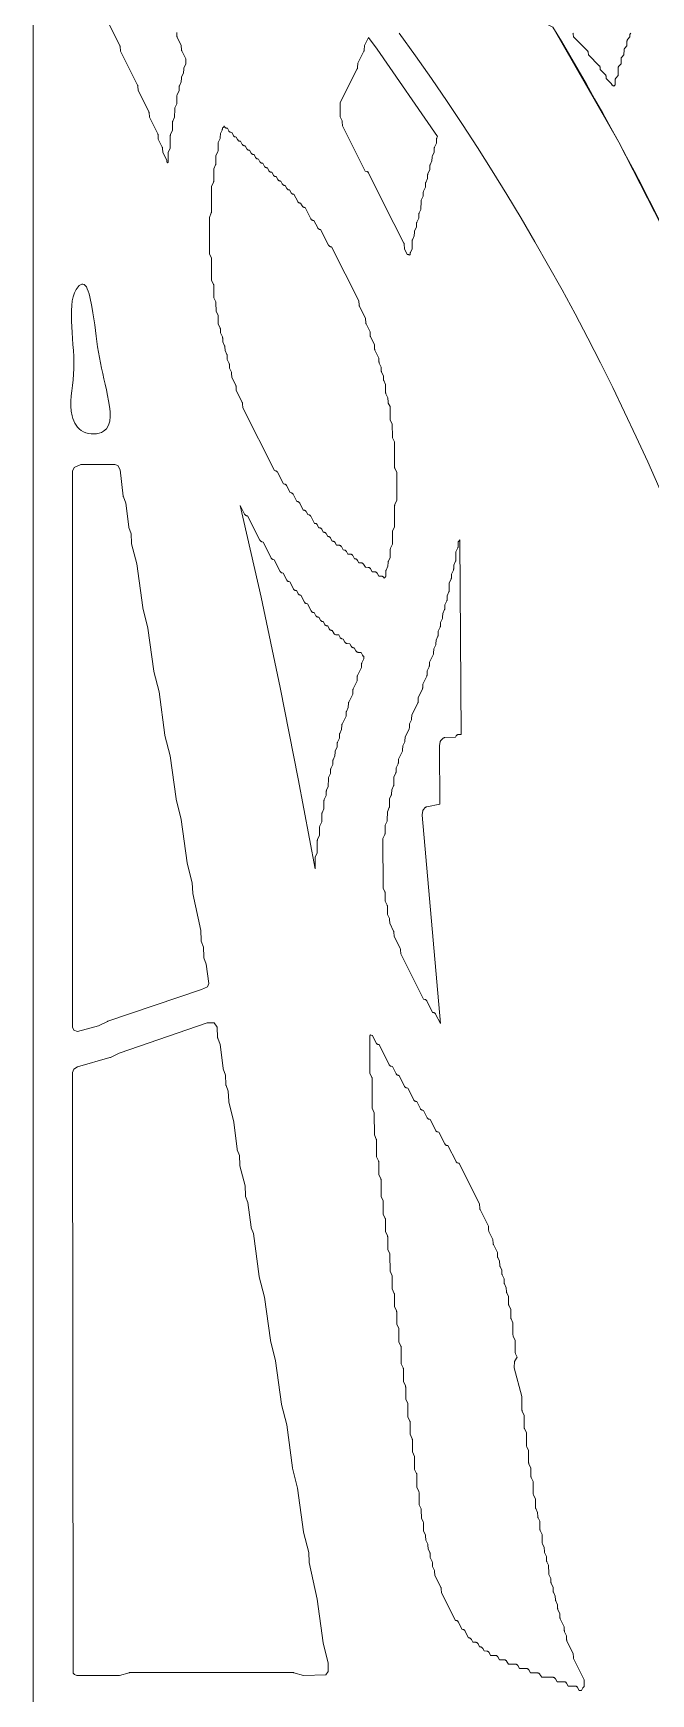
# Model space of a CAD drawing. Header units: inches. Extents: x 36 to 190, y -75 to 56.
# Drawn here: x 146.25 to 151.81, y -61.04 to -46.09 of the extents above; entities that cross this region are included whole.
import ezdxf

# ---------------------------------------------------------------- set-up
doc = ezdxf.new("R2010")
doc.units = ezdxf.units.IN
for name, color, linetype, lineweight in [('01_ORIGINAL_CAD', 7, 'Continuous', 20), ('02_APPROVED_PDF_OUTLINES', 7, 'Continuous', 15), ('03_ADDED_AREAS_SAME_COMPOSITION', 7, 'Continuous', 15), ('04_APPROVED_PERIMETER', 7, 'Continuous', 15)]:
    doc.layers.add(name, color=color, linetype=linetype, lineweight=lineweight)

# ---------------------------------------------------------------- blocks, each defined once
blk = doc.blocks.new('09_LOTUS')
at = {"layer": '01_ORIGINAL_CAD'}
blk.add_line((36.248, 17.906), (36.248, 55.9), dxfattribs=at)
blk.add_lwpolyline([(44.283, 37.084, 0.090917), (40.931, 45.968, -0.652582), (40.931, 49.011, -0.158741), (45.004, 48.425, -0.098355), (47.824, 46.203), (47.755, 46.078)], format="xyb", dxfattribs=at)
blk.add_arc((22.064, 33.195), 21.619, 354.0583, 36.0319, dxfattribs=at)
at = {"layer": '02_APPROVED_PDF_OUTLINES'}
blk.add_lwpolyline([(41.632, 45.912), (41.629, 45.91), (41.627, 45.907), (41.626, 45.903), (41.625, 45.9), (41.625, 45.896), (41.624, 45.879), (41.605, 45.859), (41.603, 45.856), (41.602, 45.854), (41.6, 45.851), (41.599, 45.848), (41.599, 45.845), (41.598, 45.842), (41.598, 45.799), (41.579, 45.778), (41.577, 45.776), (41.575, 45.773), (41.574, 45.771), (41.573, 45.768), (41.572, 45.765), (41.572, 45.762), (41.571, 45.718), (41.552, 45.698), (41.55, 45.695), (41.549, 45.693), (41.547, 45.69), (41.546, 45.687), (41.546, 45.684), (41.546, 45.681), (41.545, 45.637), (41.526, 45.617), (41.524, 45.615), (41.522, 45.612), (41.521, 45.609), (41.52, 45.607), (41.519, 45.603), (41.519, 45.6), (41.518, 45.53), (41.498, 45.506), (41.496, 45.504), (41.494, 45.5), (41.493, 45.497), (41.492, 45.494), (41.492, 45.49), (41.492, 45.444), (41.491, 45.444), (41.488, 45.443), (41.485, 45.441), (41.483, 45.439), (41.479, 45.435), (41.475, 45.439), (41.472, 45.441), (41.469, 45.443), (41.466, 45.444), (41.463, 45.445), (41.463, 45.445), (41.462, 45.448), (41.461, 45.451), (41.46, 45.454), (41.458, 45.457), (41.456, 45.459), (41.412, 45.504), (41.41, 45.524), (41.409, 45.528), (41.408, 45.531), (41.407, 45.534), (41.405, 45.537), (41.403, 45.54), (41.358, 45.585), (41.357, 45.605), (41.356, 45.608), (41.355, 45.611), (41.354, 45.615), (41.352, 45.618), (41.349, 45.62), (41.251, 45.719), (41.248, 45.742), (41.248, 45.746), (41.246, 45.749), (41.245, 45.751), (41.243, 45.754), (41.241, 45.757), (41.118, 45.88), (41.115, 45.903), (41.115, 45.907), (41.113, 45.91), (41.112, 45.912)], dxfattribs=at)
at = {"layer": '03_ADDED_AREAS_SAME_COMPOSITION'}
blk.add_lwpolyline([(37.542, 45.92), (37.542, 45.886), (37.543, 45.883), (37.544, 45.879), (37.545, 45.876), (37.582, 45.801), (37.583, 45.763), (37.584, 45.759), (37.585, 45.756), (37.586, 45.753), (37.622, 45.682), (37.622, 45.633), (37.606, 45.601), (37.605, 45.598), (37.604, 45.595), (37.604, 45.591), (37.602, 45.553), (37.585, 45.518), (37.584, 45.514), (37.583, 45.511), (37.583, 45.507), (37.582, 45.474), (37.565, 45.438), (37.564, 45.435), (37.563, 45.432), (37.563, 45.428), (37.562, 45.394), (37.545, 45.359), (37.544, 45.356), (37.543, 45.352), (37.543, 45.348), (37.542, 45.275), (37.525, 45.24), (37.524, 45.236), (37.523, 45.233), (37.523, 45.229), (37.522, 45.156), (37.506, 45.121), (37.504, 45.117), (37.503, 45.114), (37.503, 45.11), (37.502, 45.037), (37.486, 45.002), (37.484, 44.998), (37.484, 44.995), (37.483, 44.991), (37.483, 44.878), (37.465, 44.838), (37.464, 44.835), (37.463, 44.832), (37.463, 44.828), (37.463, 44.747), (37.462, 44.747), (37.459, 44.745), (37.459, 44.745), (37.459, 44.745), (37.456, 44.747), (37.454, 44.748), (37.453, 44.758), (37.453, 44.761), (37.452, 44.765), (37.451, 44.768), (37.415, 44.839), (37.413, 44.877), (37.413, 44.88), (37.412, 44.884), (37.411, 44.887), (37.375, 44.958), (37.373, 44.996), (37.373, 44.999), (37.372, 45.003), (37.371, 45.006), (37.295, 45.157), (37.292, 45.198), (37.291, 45.201), (37.29, 45.204), (37.289, 45.207), (37.194, 45.395), (37.191, 45.436), (37.191, 45.439), (37.19, 45.442), (37.189, 45.445), (37.034, 45.752), (37.031, 45.793), (37.031, 45.796), (37.03, 45.799), (37.029, 45.802), (36.854, 46.148)], dxfattribs=at)
for points in [[(39.268, 45.875), (39.349, 45.769), (39.892, 44.983), (39.886, 44.97), (39.884, 44.967), (39.883, 44.963), (39.883, 44.96), (39.881, 44.922), (39.864, 44.886), (39.863, 44.883), (39.862, 44.879), (39.862, 44.876), (39.861, 44.842), (39.845, 44.807), (39.843, 44.803), (39.842, 44.8), (39.842, 44.797), (39.841, 44.763), (39.825, 44.727), (39.823, 44.724), (39.823, 44.721), (39.822, 44.717), (39.822, 44.683), (39.805, 44.648), (39.803, 44.645), (39.803, 44.641), (39.802, 44.638), (39.802, 44.604), (39.785, 44.568), (39.784, 44.565), (39.783, 44.562), (39.782, 44.558), (39.782, 44.525), (39.765, 44.489), (39.764, 44.486), (39.763, 44.482), (39.762, 44.479), (39.762, 44.445), (39.745, 44.41), (39.744, 44.406), (39.743, 44.403), (39.743, 44.399), (39.742, 44.326), (39.726, 44.295), (39.725, 44.292), (39.724, 44.288), (39.724, 44.285), (39.722, 44.247), (39.705, 44.211), (39.704, 44.208), (39.703, 44.205), (39.703, 44.201), (39.702, 44.167), (39.685, 44.132), (39.684, 44.129), (39.683, 44.125), (39.683, 44.122), (39.682, 44.088), (39.665, 44.052), (39.664, 44.049), (39.663, 44.046), (39.663, 44.042), (39.662, 43.969), (39.647, 43.938), (39.645, 43.935), (39.645, 43.931), (39.644, 43.928), (39.644, 43.918), (39.641, 43.917), (39.639, 43.915), (39.639, 43.914), (39.637, 43.916), (39.634, 43.917), (39.631, 43.919), (39.628, 43.919), (39.625, 43.92), (39.619, 43.92), (39.594, 43.97), (39.591, 44.011), (39.591, 44.014), (39.59, 44.017), (39.589, 44.02), (39.409, 44.377), (39.268, 44.655), (39.267, 44.658), (39.265, 44.66), (39.262, 44.663), (39.259, 44.665), (39.256, 44.666), (39.253, 44.668), (39.24, 44.671), (39.034, 45.079), (39.033, 45.113), (39.033, 45.116), (39.032, 45.12), (39.031, 45.123), (39.014, 45.158), (39.014, 45.287), (39.168, 45.593), (39.169, 45.596), (39.17, 45.599), (39.17, 45.603), (39.173, 45.644), (39.227, 45.752), (39.229, 45.755), (39.23, 45.758), (39.23, 45.761), (39.233, 45.803)], [(37.953, 45.059), (37.956, 45.06), (37.958, 45.062), (37.961, 45.064), (37.963, 45.067), (37.965, 45.07), (37.968, 45.077), (37.972, 45.07), (37.974, 45.067), (37.976, 45.065), (37.978, 45.063), (37.98, 45.061), (37.983, 45.059), (37.986, 45.058), (37.989, 45.057), (37.992, 45.057), (37.998, 45.056), (38.01, 45.033), (38.011, 45.03), (38.014, 45.027), (38.016, 45.025), (38.019, 45.023), (38.021, 45.022), (38.025, 45.02), (38.028, 45.02), (38.037, 45.018), (38.052, 44.991), (38.054, 44.988), (38.056, 44.986), (38.058, 44.984), (38.06, 44.982), (38.063, 44.98), (38.066, 44.979), (38.069, 44.978), (38.072, 44.978), (38.078, 44.977), (38.09, 44.954), (38.092, 44.951), (38.094, 44.948), (38.096, 44.946), (38.099, 44.944), (38.102, 44.942), (38.105, 44.941), (38.108, 44.94), (38.117, 44.939), (38.132, 44.911), (38.134, 44.909), (38.136, 44.906), (38.138, 44.904), (38.14, 44.902), (38.143, 44.901), (38.146, 44.9), (38.149, 44.899), (38.152, 44.898), (38.158, 44.898), (38.172, 44.872), (38.174, 44.869), (38.176, 44.867), (38.178, 44.865), (38.18, 44.863), (38.183, 44.861), (38.186, 44.86), (38.189, 44.859), (38.192, 44.859), (38.198, 44.858), (38.212, 44.832), (38.214, 44.83), (38.216, 44.827), (38.218, 44.825), (38.22, 44.823), (38.223, 44.822), (38.226, 44.82), (38.229, 44.82), (38.232, 44.819), (38.238, 44.819), (38.252, 44.793), (38.254, 44.79), (38.256, 44.788), (38.258, 44.785), (38.26, 44.784), (38.263, 44.782), (38.266, 44.781), (38.269, 44.78), (38.272, 44.78), (38.278, 44.779), (38.29, 44.755), (38.292, 44.753), (38.294, 44.75), (38.296, 44.748), (38.299, 44.746), (38.302, 44.744), (38.305, 44.743), (38.308, 44.742), (38.317, 44.741), (38.332, 44.713), (38.334, 44.711), (38.336, 44.708), (38.338, 44.706), (38.34, 44.704), (38.343, 44.703), (38.346, 44.702), (38.349, 44.701), (38.352, 44.7), (38.358, 44.7), (38.372, 44.674), (38.374, 44.671), (38.376, 44.669), (38.378, 44.667), (38.38, 44.665), (38.383, 44.663), (38.386, 44.662), (38.389, 44.661), (38.392, 44.661), (38.398, 44.66), (38.412, 44.634), (38.414, 44.631), (38.416, 44.629), (38.418, 44.627), (38.42, 44.625), (38.423, 44.624), (38.426, 44.622), (38.429, 44.622), (38.432, 44.621), (38.438, 44.621), (38.452, 44.594), (38.454, 44.592), (38.456, 44.589), (38.458, 44.587), (38.46, 44.585), (38.463, 44.584), (38.466, 44.583), (38.469, 44.582), (38.472, 44.581), (38.478, 44.581), (38.492, 44.555), (38.494, 44.552), (38.496, 44.55), (38.498, 44.548), (38.5, 44.546), (38.503, 44.544), (38.506, 44.543), (38.509, 44.542), (38.512, 44.542), (38.518, 44.541), (38.532, 44.515), (38.534, 44.513), (38.536, 44.51), (38.538, 44.508), (38.54, 44.506), (38.543, 44.505), (38.546, 44.503), (38.549, 44.503), (38.552, 44.502), (38.558, 44.502), (38.572, 44.476), (38.574, 44.473), (38.576, 44.471), (38.578, 44.468), (38.58, 44.467), (38.583, 44.465), (38.586, 44.464), (38.589, 44.463), (38.592, 44.463), (38.598, 44.462), (38.632, 44.397), (38.634, 44.394), (38.636, 44.391), (38.638, 44.389), (38.64, 44.387), (38.643, 44.386), (38.646, 44.385), (38.649, 44.384), (38.652, 44.383), (38.658, 44.383), (38.672, 44.357), (38.674, 44.354), (38.676, 44.352), (38.678, 44.35), (38.681, 44.348), (38.683, 44.346), (38.686, 44.345), (38.689, 44.344), (38.692, 44.344), (38.698, 44.343), (38.75, 44.24), (38.752, 44.238), (38.754, 44.235), (38.756, 44.233), (38.759, 44.231), (38.762, 44.229), (38.765, 44.228), (38.768, 44.227), (38.778, 44.225), (38.812, 44.159), (38.814, 44.156), (38.816, 44.154), (38.818, 44.151), (38.821, 44.15), (38.823, 44.148), (38.826, 44.147), (38.829, 44.146), (38.832, 44.145), (38.838, 44.145), (38.91, 44.003), (38.912, 44), (38.914, 43.997), (38.916, 43.995), (38.919, 43.993), (38.922, 43.991), (38.925, 43.99), (38.928, 43.989), (38.937, 43.988), (39.183, 43.501), (39.185, 43.464), (39.185, 43.46), (39.186, 43.457), (39.187, 43.454), (39.243, 43.343), (39.245, 43.305), (39.245, 43.302), (39.246, 43.298), (39.248, 43.295), (39.283, 43.224), (39.284, 43.19), (39.284, 43.187), (39.285, 43.183), (39.287, 43.18), (39.323, 43.105), (39.325, 43.067), (39.326, 43.064), (39.326, 43.06), (39.328, 43.057), (39.363, 42.986), (39.364, 42.952), (39.365, 42.949), (39.365, 42.946), (39.367, 42.942), (39.384, 42.906), (39.385, 42.869), (39.386, 42.865), (39.387, 42.862), (39.388, 42.859), (39.404, 42.827), (39.404, 42.794), (39.405, 42.79), (39.405, 42.787), (39.407, 42.784), (39.424, 42.748), (39.424, 42.675), (39.425, 42.671), (39.426, 42.668), (39.427, 42.665), (39.444, 42.629), (39.446, 42.591), (39.446, 42.588), (39.447, 42.584), (39.448, 42.581), (39.464, 42.55), (39.464, 42.441), (39.464, 42.438), (39.465, 42.434), (39.466, 42.431), (39.484, 42.392), (39.485, 42.278), (39.485, 42.275), (39.486, 42.271), (39.487, 42.268), (39.504, 42.233), (39.504, 42.005), (39.505, 42.001), (39.505, 41.998), (39.507, 41.995), (39.524, 41.955), (39.524, 41.706), (39.507, 41.667), (39.506, 41.663), (39.505, 41.66), (39.505, 41.656), (39.505, 41.468), (39.487, 41.428), (39.486, 41.425), (39.485, 41.422), (39.485, 41.418), (39.485, 41.31), (39.468, 41.274), (39.467, 41.271), (39.466, 41.267), (39.466, 41.264), (39.465, 41.191), (39.45, 41.159), (39.448, 41.156), (39.447, 41.153), (39.447, 41.149), (39.445, 41.112), (39.428, 41.076), (39.427, 41.073), (39.426, 41.069), (39.426, 41.065), (39.425, 41.02), (39.424, 41.019), (39.422, 41.017), (39.419, 41.015), (39.417, 41.012), (39.415, 41.01), (39.412, 41.003), (39.408, 41.01), (39.406, 41.012), (39.404, 41.015), (39.402, 41.017), (39.399, 41.019), (39.396, 41.02), (39.393, 41.022), (39.39, 41.022), (39.387, 41.023), (39.362, 41.024), (39.348, 41.049), (39.346, 41.052), (39.344, 41.054), (39.342, 41.057), (39.339, 41.059), (39.336, 41.06), (39.333, 41.061), (39.33, 41.062), (39.327, 41.062), (39.302, 41.063), (39.288, 41.089), (39.286, 41.092), (39.284, 41.094), (39.282, 41.096), (39.279, 41.098), (39.276, 41.1), (39.273, 41.101), (39.27, 41.102), (39.267, 41.102), (39.241, 41.103), (39.225, 41.13), (39.224, 41.133), (39.222, 41.135), (39.219, 41.138), (39.216, 41.139), (39.213, 41.141), (39.21, 41.142), (39.207, 41.143), (39.204, 41.143), (39.182, 41.143), (39.17, 41.165), (39.168, 41.168), (39.166, 41.171), (39.164, 41.173), (39.161, 41.175), (39.158, 41.177), (39.155, 41.178), (39.152, 41.179), (39.143, 41.18), (39.128, 41.208), (39.126, 41.21), (39.124, 41.213), (39.122, 41.215), (39.119, 41.217), (39.116, 41.218), (39.113, 41.22), (39.11, 41.22), (39.107, 41.221), (39.082, 41.222), (39.07, 41.245), (39.068, 41.248), (39.066, 41.25), (39.064, 41.252), (39.061, 41.254), (39.058, 41.256), (39.055, 41.257), (39.052, 41.258), (39.042, 41.26), (39.025, 41.289), (39.024, 41.291), (39.021, 41.294), (39.019, 41.296), (39.016, 41.298), (39.013, 41.299), (39.01, 41.3), (39.007, 41.301), (39.004, 41.301), (38.982, 41.301), (38.97, 41.324), (38.968, 41.327), (38.966, 41.329), (38.964, 41.332), (38.961, 41.334), (38.958, 41.335), (38.955, 41.336), (38.952, 41.337), (38.942, 41.339), (38.928, 41.366), (38.926, 41.369), (38.924, 41.371), (38.922, 41.373), (38.92, 41.375), (38.917, 41.377), (38.914, 41.378), (38.911, 41.379), (38.908, 41.379), (38.902, 41.38), (38.888, 41.406), (38.886, 41.408), (38.884, 41.411), (38.882, 41.413), (38.88, 41.415), (38.877, 41.416), (38.874, 41.417), (38.871, 41.418), (38.868, 41.419), (38.862, 41.419), (38.848, 41.445), (38.846, 41.448), (38.844, 41.45), (38.842, 41.452), (38.84, 41.454), (38.837, 41.456), (38.834, 41.457), (38.831, 41.458), (38.828, 41.458), (38.822, 41.459), (38.808, 41.485), (38.806, 41.488), (38.804, 41.49), (38.802, 41.492), (38.8, 41.494), (38.797, 41.496), (38.794, 41.497), (38.791, 41.498), (38.788, 41.498), (38.782, 41.498), (38.75, 41.562), (38.748, 41.564), (38.746, 41.567), (38.744, 41.569), (38.741, 41.571), (38.738, 41.573), (38.735, 41.574), (38.732, 41.575), (38.722, 41.577), (38.708, 41.604), (38.706, 41.606), (38.704, 41.609), (38.702, 41.611), (38.699, 41.613), (38.697, 41.614), (38.694, 41.616), (38.691, 41.616), (38.688, 41.617), (38.682, 41.617), (38.65, 41.681), (38.648, 41.683), (38.646, 41.686), (38.644, 41.688), (38.641, 41.69), (38.638, 41.692), (38.635, 41.693), (38.632, 41.694), (38.623, 41.695), (38.59, 41.76), (38.588, 41.763), (38.586, 41.765), (38.584, 41.768), (38.581, 41.77), (38.578, 41.771), (38.575, 41.772), (38.572, 41.773), (38.563, 41.775), (38.53, 41.839), (38.528, 41.842), (38.526, 41.845), (38.524, 41.847), (38.521, 41.849), (38.518, 41.85), (38.515, 41.852), (38.512, 41.852), (38.503, 41.854), (38.45, 41.958), (38.448, 41.961), (38.446, 41.963), (38.444, 41.966), (38.441, 41.968), (38.438, 41.969), (38.435, 41.971), (38.432, 41.971), (38.423, 41.973), (38.137, 42.539), (38.135, 42.576), (38.135, 42.58), (38.134, 42.583), (38.132, 42.586), (38.077, 42.697), (38.076, 42.73), (38.076, 42.734), (38.075, 42.737), (38.073, 42.741), (38.037, 42.816), (38.036, 42.849), (38.036, 42.853), (38.035, 42.856), (38.034, 42.86), (38.017, 42.895), (38.016, 42.929), (38.016, 42.932), (38.015, 42.936), (38.013, 42.939), (37.997, 42.974), (37.996, 43.008), (37.995, 43.012), (37.995, 43.015), (37.993, 43.018), (37.977, 43.054), (37.976, 43.087), (37.975, 43.091), (37.975, 43.094), (37.973, 43.098), (37.956, 43.133), (37.956, 43.167), (37.955, 43.17), (37.955, 43.174), (37.953, 43.177), (37.936, 43.213), (37.935, 43.25), (37.934, 43.254), (37.933, 43.257), (37.932, 43.26), (37.916, 43.292), (37.916, 43.36), (37.916, 43.364), (37.915, 43.367), (37.914, 43.371), (37.896, 43.41), (37.895, 43.484), (37.895, 43.487), (37.894, 43.491), (37.893, 43.494), (37.876, 43.53), (37.876, 43.638), (37.876, 43.642), (37.875, 43.645), (37.874, 43.648), (37.856, 43.688), (37.856, 43.876), (37.855, 43.88), (37.855, 43.883), (37.854, 43.886), (37.836, 43.926), (37.836, 44.254), (37.853, 44.294), (37.854, 44.297), (37.855, 44.301), (37.855, 44.304), (37.855, 44.532), (37.873, 44.572), (37.874, 44.575), (37.875, 44.578), (37.875, 44.582), (37.875, 44.691), (37.892, 44.726), (37.893, 44.729), (37.894, 44.733), (37.894, 44.736), (37.895, 44.81), (37.912, 44.845), (37.913, 44.848), (37.914, 44.852), (37.914, 44.855), (37.915, 44.929), (37.932, 44.964), (37.933, 44.967), (37.934, 44.971), (37.934, 44.974), (37.935, 45.008), (37.95, 45.039), (37.952, 45.042), (37.952, 45.045), (37.953, 45.049)], [(36.647, 36.922), (36.614, 36.933), (36.603, 36.96), (36.603, 41.969), (36.617, 42.001), (36.677, 42.027), (36.984, 42.028), (37.011, 42.018), (37.032, 41.981), (37.06, 41.742), (37.06, 41.739), (37.061, 41.736), (37.083, 41.679), (37.11, 41.466), (37.11, 41.464), (37.111, 41.461), (37.132, 41.405), (37.135, 41.319), (37.135, 41.316), (37.135, 41.313), (37.181, 41.135), (37.235, 40.741), (37.235, 40.738), (37.282, 40.555), (37.335, 40.166), (37.335, 40.163), (37.382, 39.98), (37.435, 39.591), (37.435, 39.588), (37.482, 39.405), (37.535, 39.016), (37.535, 39.013), (37.582, 38.83), (37.635, 38.441), (37.635, 38.438), (37.681, 38.261), (37.685, 38.169), (37.685, 38.164), (37.757, 37.832), (37.76, 37.744), (37.76, 37.741), (37.76, 37.738), (37.761, 37.736), (37.782, 37.68), (37.785, 37.594), (37.785, 37.591), (37.785, 37.588), (37.786, 37.586), (37.808, 37.529), (37.832, 37.355), (37.818, 37.325), (37.763, 37.299), (36.92, 37.014), (36.918, 37.013), (36.835, 36.973)], [(38.113, 41.659), (38.153, 41.581), (38.155, 41.578), (38.157, 41.575), (38.159, 41.573), (38.162, 41.571), (38.165, 41.569), (38.168, 41.568), (38.171, 41.567), (38.18, 41.566), (38.291, 41.346), (38.293, 41.343), (38.295, 41.34), (38.298, 41.338), (38.301, 41.336), (38.304, 41.334), (38.307, 41.333), (38.32, 41.329), (38.392, 41.187), (38.393, 41.184), (38.395, 41.181), (38.398, 41.179), (38.401, 41.177), (38.404, 41.175), (38.407, 41.174), (38.42, 41.171), (38.473, 41.065), (38.475, 41.062), (38.477, 41.06), (38.479, 41.058), (38.482, 41.056), (38.485, 41.054), (38.488, 41.053), (38.491, 41.052), (38.501, 41.05), (38.533, 40.986), (38.535, 40.983), (38.537, 40.981), (38.54, 40.978), (38.542, 40.976), (38.545, 40.975), (38.548, 40.974), (38.551, 40.973), (38.561, 40.971), (38.593, 40.907), (38.595, 40.904), (38.597, 40.901), (38.6, 40.899), (38.602, 40.897), (38.605, 40.895), (38.608, 40.894), (38.611, 40.893), (38.621, 40.892), (38.636, 40.865), (38.637, 40.862), (38.639, 40.86), (38.641, 40.857), (38.644, 40.855), (38.647, 40.854), (38.65, 40.853), (38.652, 40.852), (38.656, 40.851), (38.661, 40.851), (38.693, 40.788), (38.695, 40.785), (38.697, 40.782), (38.7, 40.78), (38.702, 40.778), (38.705, 40.777), (38.708, 40.775), (38.711, 40.775), (38.721, 40.773), (38.754, 40.709), (38.755, 40.706), (38.757, 40.703), (38.76, 40.701), (38.762, 40.699), (38.765, 40.697), (38.768, 40.696), (38.772, 40.695), (38.781, 40.694), (38.796, 40.666), (38.797, 40.664), (38.799, 40.661), (38.802, 40.659), (38.804, 40.657), (38.807, 40.656), (38.81, 40.655), (38.813, 40.654), (38.816, 40.653), (38.822, 40.653), (38.836, 40.627), (38.837, 40.624), (38.839, 40.622), (38.842, 40.62), (38.844, 40.618), (38.847, 40.616), (38.85, 40.615), (38.853, 40.614), (38.856, 40.614), (38.862, 40.613), (38.876, 40.587), (38.877, 40.584), (38.879, 40.582), (38.882, 40.58), (38.884, 40.578), (38.887, 40.577), (38.89, 40.575), (38.893, 40.575), (38.896, 40.574), (38.902, 40.574), (38.916, 40.548), (38.917, 40.545), (38.919, 40.542), (38.922, 40.54), (38.924, 40.538), (38.927, 40.537), (38.93, 40.536), (38.933, 40.535), (38.936, 40.534), (38.942, 40.534), (38.956, 40.508), (38.958, 40.505), (38.96, 40.503), (38.962, 40.5), (38.965, 40.499), (38.967, 40.497), (38.97, 40.496), (38.974, 40.495), (38.977, 40.495), (39.002, 40.494), (39.014, 40.471), (39.015, 40.468), (39.017, 40.465), (39.02, 40.463), (39.022, 40.461), (39.025, 40.46), (39.028, 40.458), (39.032, 40.458), (39.041, 40.456), (39.056, 40.429), (39.058, 40.426), (39.06, 40.423), (39.062, 40.421), (39.065, 40.419), (39.067, 40.418), (39.07, 40.417), (39.074, 40.416), (39.077, 40.416), (39.102, 40.414), (39.114, 40.392), (39.115, 40.389), (39.117, 40.386), (39.12, 40.384), (39.122, 40.382), (39.125, 40.38), (39.128, 40.379), (39.132, 40.378), (39.141, 40.377), (39.156, 40.349), (39.158, 40.347), (39.16, 40.344), (39.162, 40.342), (39.165, 40.34), (39.167, 40.339), (39.171, 40.337), (39.174, 40.337), (39.177, 40.336), (39.202, 40.335), (39.214, 40.312), (39.215, 40.31), (39.217, 40.307), (39.219, 40.305), (39.222, 40.303), (39.224, 40.302), (39.226, 40.301), (39.226, 40.277), (39.209, 40.242), (39.208, 40.239), (39.207, 40.236), (39.207, 40.232), (39.206, 40.199), (39.171, 40.127), (39.169, 40.124), (39.168, 40.121), (39.168, 40.117), (39.166, 40.08), (39.131, 40.008), (39.13, 40.005), (39.129, 40.002), (39.128, 39.998), (39.127, 39.961), (39.091, 39.889), (39.09, 39.886), (39.089, 39.883), (39.088, 39.879), (39.087, 39.841), (39.07, 39.805), (39.069, 39.802), (39.068, 39.799), (39.067, 39.795), (39.067, 39.762), (39.031, 39.691), (39.03, 39.687), (39.029, 39.684), (39.029, 39.681), (39.027, 39.643), (39.01, 39.607), (39.009, 39.604), (39.008, 39.6), (39.008, 39.597), (39.007, 39.563), (38.99, 39.528), (38.989, 39.524), (38.988, 39.521), (38.988, 39.517), (38.987, 39.484), (38.97, 39.448), (38.969, 39.445), (38.968, 39.441), (38.968, 39.438), (38.967, 39.404), (38.95, 39.369), (38.949, 39.366), (38.948, 39.362), (38.948, 39.359), (38.947, 39.325), (38.93, 39.289), (38.929, 39.286), (38.928, 39.283), (38.928, 39.279), (38.927, 39.246), (38.91, 39.21), (38.909, 39.207), (38.908, 39.203), (38.908, 39.2), (38.907, 39.127), (38.892, 39.095), (38.891, 39.092), (38.89, 39.089), (38.889, 39.085), (38.888, 39.047), (38.871, 39.012), (38.869, 39.008), (38.869, 39.005), (38.868, 39.001), (38.868, 38.928), (38.851, 38.892), (38.85, 38.889), (38.849, 38.886), (38.848, 38.882), (38.848, 38.809), (38.831, 38.773), (38.83, 38.77), (38.829, 38.766), (38.829, 38.763), (38.828, 38.689), (38.81, 38.65), (38.809, 38.646), (38.808, 38.643), (38.808, 38.639), (38.808, 38.531), (38.79, 38.491), (38.789, 38.488), (38.788, 38.484), (38.788, 38.481), (38.788, 38.387), (38.637, 39.197), (38.637, 39.198), (38.474, 40.019), (38.474, 40.019), (38.301, 40.832), (38.301, 40.833)], [(39.917, 36.994), (39.874, 37.079), (39.872, 37.082), (39.87, 37.085), (39.868, 37.087), (39.865, 37.089), (39.862, 37.09), (39.859, 37.092), (39.856, 37.092), (39.846, 37.094), (39.794, 37.198), (39.792, 37.201), (39.79, 37.203), (39.788, 37.206), (39.785, 37.208), (39.782, 37.209), (39.779, 37.211), (39.776, 37.211), (39.766, 37.213), (39.561, 37.62), (39.559, 37.658), (39.559, 37.661), (39.558, 37.664), (39.556, 37.668), (39.501, 37.779), (39.499, 37.816), (39.499, 37.82), (39.498, 37.823), (39.496, 37.826), (39.461, 37.897), (39.46, 37.931), (39.46, 37.934), (39.459, 37.938), (39.458, 37.941), (39.441, 37.976), (39.44, 38.05), (39.44, 38.053), (39.439, 38.057), (39.437, 38.06), (39.421, 38.095), (39.42, 38.169), (39.419, 38.172), (39.419, 38.176), (39.417, 38.179), (39.401, 38.214), (39.4, 38.661), (39.417, 38.696), (39.418, 38.7), (39.419, 38.703), (39.419, 38.707), (39.42, 38.78), (39.437, 38.815), (39.438, 38.819), (39.439, 38.822), (39.439, 38.826), (39.44, 38.899), (39.457, 38.939), (39.459, 38.942), (39.459, 38.946), (39.46, 38.949), (39.46, 39.018), (39.475, 39.049), (39.477, 39.053), (39.477, 39.056), (39.478, 39.059), (39.479, 39.097), (39.496, 39.133), (39.498, 39.136), (39.498, 39.14), (39.499, 39.143), (39.499, 39.216), (39.515, 39.248), (39.516, 39.251), (39.517, 39.254), (39.518, 39.258), (39.519, 39.296), (39.536, 39.331), (39.537, 39.335), (39.538, 39.338), (39.539, 39.342), (39.539, 39.375), (39.575, 39.446), (39.576, 39.449), (39.577, 39.453), (39.577, 39.456), (39.579, 39.494), (39.596, 39.53), (39.597, 39.533), (39.598, 39.537), (39.598, 39.54), (39.599, 39.574), (39.636, 39.649), (39.637, 39.652), (39.638, 39.656), (39.638, 39.659), (39.639, 39.693), (39.656, 39.728), (39.657, 39.732), (39.658, 39.735), (39.658, 39.739), (39.659, 39.772), (39.714, 39.883), (39.716, 39.886), (39.716, 39.89), (39.717, 39.893), (39.718, 39.931), (39.755, 40.006), (39.757, 40.009), (39.757, 40.013), (39.758, 40.016), (39.758, 40.05), (39.794, 40.121), (39.795, 40.124), (39.796, 40.128), (39.797, 40.131), (39.798, 40.169), (39.815, 40.205), (39.816, 40.208), (39.817, 40.211), (39.818, 40.215), (39.818, 40.248), (39.854, 40.32), (39.855, 40.323), (39.856, 40.326), (39.856, 40.33), (39.858, 40.367), (39.875, 40.403), (39.876, 40.407), (39.877, 40.41), (39.877, 40.413), (39.878, 40.447), (39.895, 40.483), (39.896, 40.486), (39.897, 40.489), (39.897, 40.493), (39.898, 40.527), (39.915, 40.562), (39.916, 40.565), (39.917, 40.569), (39.917, 40.572), (39.918, 40.606), (39.935, 40.642), (39.936, 40.645), (39.937, 40.648), (39.937, 40.652), (39.938, 40.685), (39.955, 40.721), (39.956, 40.724), (39.957, 40.728), (39.957, 40.731), (39.958, 40.765), (39.974, 40.8), (39.976, 40.804), (39.977, 40.807), (39.977, 40.81), (39.978, 40.844), (39.994, 40.88), (39.996, 40.883), (39.996, 40.887), (39.997, 40.89), (39.997, 40.963), (40.013, 40.995), (40.014, 40.998), (40.015, 41.001), (40.016, 41.005), (40.017, 41.042), (40.034, 41.078), (40.035, 41.081), (40.036, 41.085), (40.037, 41.088), (40.037, 41.122), (40.054, 41.158), (40.055, 41.161), (40.056, 41.164), (40.056, 41.168), (40.057, 41.241), (40.074, 41.277), (40.075, 41.28), (40.076, 41.283), (40.076, 41.287), (40.077, 41.333), (40.078, 41.333), (40.081, 41.335), (40.083, 41.337), (40.085, 41.34), (40.087, 41.343), (40.091, 41.35), (40.093, 41.347), (40.105, 39.597), (40.08, 39.596), (40.077, 39.596), (40.074, 39.596), (40.071, 39.595), (40.068, 39.593), (40.065, 39.592), (40.063, 39.59), (40.061, 39.587), (40.059, 39.585), (40.052, 39.573), (39.955, 39.569), (39.952, 39.568), (39.949, 39.568), (39.946, 39.567), (39.944, 39.565), (39.941, 39.563), (39.939, 39.562), (39.923, 39.546), (39.921, 39.544), (39.919, 39.541), (39.918, 39.539), (39.917, 39.536), (39.916, 39.533), (39.908, 39.496), (39.908, 39.494), (39.908, 39.491), (39.913, 38.969), (39.794, 38.946), (39.791, 38.945), (39.788, 38.944), (39.785, 38.942), (39.782, 38.94), (39.78, 38.938), (39.765, 38.92), (39.763, 38.918), (39.761, 38.915), (39.76, 38.912), (39.759, 38.909), (39.753, 38.877), (39.752, 38.873), (39.753, 38.87)], [(36.603, 36.553), (36.615, 36.584), (36.648, 36.603), (36.939, 36.687), (36.943, 36.688), (37.022, 36.728), (37.817, 37.001), (37.878, 37), (37.905, 36.961), (37.91, 36.868), (37.91, 36.865), (37.911, 36.861), (37.933, 36.804), (37.96, 36.591), (37.96, 36.589), (37.961, 36.586), (37.982, 36.53), (37.985, 36.444), (37.985, 36.441), (37.985, 36.438), (37.986, 36.436), (38.006, 36.384), (38.01, 36.294), (38.01, 36.291), (38.01, 36.288), (38.057, 36.105), (38.086, 35.861), (38.086, 35.858), (38.087, 35.855), (38.107, 35.805), (38.11, 35.719), (38.11, 35.716), (38.11, 35.713), (38.157, 35.531), (38.16, 35.444), (38.16, 35.441), (38.16, 35.438), (38.161, 35.436), (38.182, 35.383), (38.211, 35.161), (38.212, 35.158), (38.212, 35.155), (38.233, 35.103), (38.285, 34.716), (38.285, 34.713), (38.332, 34.53), (38.385, 34.141), (38.385, 34.138), (38.432, 33.955), (38.485, 33.566), (38.485, 33.563), (38.532, 33.38), (38.585, 32.991), (38.585, 32.988), (38.631, 32.81), (38.685, 32.416), (38.685, 32.413), (38.732, 32.231), (38.735, 32.144), (38.735, 32.139), (38.806, 31.81), (38.86, 31.416), (38.86, 31.413), (38.906, 31.236), (38.907, 31.157), (38.884, 31.128), (38.684, 31.123), (38.598, 31.147), (38.595, 31.148), (38.591, 31.148), (37.119, 31.148), (37.116, 31.148), (37.113, 31.147), (37.026, 31.123), (36.641, 31.123), (36.619, 31.13), (36.607, 31.144)], [(39.287, 36.891), (39.287, 36.891), (39.291, 36.89), (39.304, 36.886), (39.339, 36.818), (39.341, 36.816), (39.343, 36.813), (39.345, 36.811), (39.347, 36.809), (39.35, 36.807), (39.353, 36.806), (39.356, 36.805), (39.359, 36.805), (39.365, 36.804), (39.457, 36.622), (39.459, 36.619), (39.461, 36.617), (39.463, 36.615), (39.466, 36.613), (39.469, 36.611), (39.472, 36.61), (39.475, 36.609), (39.485, 36.607), (39.519, 36.541), (39.521, 36.538), (39.523, 36.536), (39.525, 36.533), (39.528, 36.531), (39.53, 36.53), (39.533, 36.529), (39.536, 36.528), (39.539, 36.527), (39.545, 36.527), (39.595, 36.427), (39.597, 36.424), (39.599, 36.421), (39.602, 36.419), (39.605, 36.417), (39.608, 36.415), (39.611, 36.414), (39.624, 36.411), (39.677, 36.305), (39.679, 36.302), (39.681, 36.3), (39.683, 36.297), (39.686, 36.295), (39.689, 36.294), (39.692, 36.293), (39.695, 36.292), (39.705, 36.29), (39.737, 36.226), (39.739, 36.223), (39.741, 36.22), (39.743, 36.218), (39.746, 36.216), (39.749, 36.215), (39.752, 36.213), (39.755, 36.213), (39.765, 36.211), (39.799, 36.144), (39.801, 36.142), (39.803, 36.139), (39.805, 36.137), (39.808, 36.135), (39.81, 36.133), (39.813, 36.132), (39.816, 36.131), (39.819, 36.131), (39.825, 36.13), (39.876, 36.03), (39.877, 36.027), (39.88, 36.025), (39.882, 36.022), (39.885, 36.02), (39.888, 36.019), (39.891, 36.018), (39.904, 36.014), (39.958, 35.909), (39.959, 35.906), (39.961, 35.903), (39.964, 35.901), (39.966, 35.899), (39.969, 35.897), (39.972, 35.896), (39.976, 35.895), (39.985, 35.894), (40.058, 35.75), (40.059, 35.747), (40.061, 35.745), (40.064, 35.742), (40.066, 35.74), (40.069, 35.739), (40.072, 35.738), (40.076, 35.737), (40.085, 35.735), (40.27, 35.368), (40.272, 35.33), (40.273, 35.327), (40.273, 35.323), (40.275, 35.32), (40.351, 35.169), (40.352, 35.132), (40.353, 35.128), (40.354, 35.125), (40.355, 35.122), (40.391, 35.05), (40.392, 35.013), (40.393, 35.009), (40.394, 35.006), (40.395, 35.003), (40.431, 34.932), (40.431, 34.898), (40.432, 34.895), (40.433, 34.891), (40.434, 34.888), (40.451, 34.852), (40.453, 34.815), (40.453, 34.811), (40.454, 34.808), (40.455, 34.805), (40.471, 34.773), (40.472, 34.74), (40.472, 34.736), (40.473, 34.733), (40.474, 34.729), (40.491, 34.694), (40.492, 34.66), (40.492, 34.657), (40.493, 34.653), (40.494, 34.65), (40.511, 34.614), (40.513, 34.577), (40.513, 34.573), (40.514, 34.57), (40.515, 34.567), (40.531, 34.535), (40.531, 34.467), (40.531, 34.463), (40.532, 34.46), (40.533, 34.456), (40.551, 34.417), (40.552, 34.343), (40.552, 34.34), (40.553, 34.336), (40.554, 34.333), (40.571, 34.298), (40.571, 34.189), (40.572, 34.185), (40.572, 34.182), (40.574, 34.179), (40.591, 34.139), (40.592, 34.03), (40.592, 34.027), (40.593, 34.023), (40.594, 34.02), (40.608, 33.988), (40.588, 33.957), (40.587, 33.954), (40.586, 33.951), (40.585, 33.948), (40.585, 33.945), (40.581, 33.902), (40.581, 33.899), (40.582, 33.896), (40.582, 33.893), (40.652, 33.636), (40.652, 33.514), (40.652, 33.511), (40.653, 33.508), (40.654, 33.504), (40.672, 33.465), (40.672, 33.356), (40.672, 33.352), (40.673, 33.349), (40.674, 33.346), (40.692, 33.306), (40.693, 33.193), (40.693, 33.189), (40.694, 33.186), (40.695, 33.182), (40.712, 33.147), (40.712, 33.038), (40.713, 33.035), (40.713, 33.031), (40.715, 33.028), (40.732, 32.988), (40.733, 32.915), (40.733, 32.911), (40.734, 32.908), (40.736, 32.904), (40.752, 32.869), (40.753, 32.761), (40.753, 32.757), (40.754, 32.754), (40.755, 32.75), (40.773, 32.711), (40.773, 32.637), (40.774, 32.634), (40.775, 32.63), (40.776, 32.627), (40.793, 32.591), (40.795, 32.553), (40.795, 32.55), (40.796, 32.546), (40.797, 32.543), (40.813, 32.512), (40.814, 32.439), (40.814, 32.435), (40.815, 32.432), (40.816, 32.428), (40.833, 32.393), (40.834, 32.32), (40.834, 32.316), (40.835, 32.313), (40.836, 32.309), (40.853, 32.274), (40.854, 32.24), (40.854, 32.237), (40.855, 32.233), (40.856, 32.23), (40.873, 32.194), (40.875, 32.156), (40.875, 32.153), (40.876, 32.15), (40.877, 32.146), (40.893, 32.115), (40.894, 32.042), (40.894, 32.039), (40.895, 32.035), (40.896, 32.032), (40.913, 31.996), (40.914, 31.962), (40.914, 31.959), (40.915, 31.956), (40.916, 31.952), (40.933, 31.917), (40.934, 31.883), (40.934, 31.88), (40.935, 31.876), (40.936, 31.873), (40.953, 31.837), (40.954, 31.804), (40.954, 31.8), (40.955, 31.797), (40.957, 31.794), (40.973, 31.758), (40.974, 31.724), (40.975, 31.721), (40.975, 31.718), (40.977, 31.714), (40.994, 31.679), (40.995, 31.641), (40.996, 31.637), (40.997, 31.634), (40.998, 31.631), (41.034, 31.56), (41.034, 31.526), (41.035, 31.523), (41.035, 31.519), (41.037, 31.516), (41.054, 31.48), (41.055, 31.442), (41.056, 31.439), (41.057, 31.436), (41.058, 31.432), (41.114, 31.321), (41.116, 31.284), (41.116, 31.28), (41.117, 31.277), (41.118, 31.274), (41.214, 31.084), (41.214, 31.021), (41.211, 31.02), (41.208, 31.018), (41.206, 31.015), (41.203, 31.013), (41.202, 31.01), (41.19, 30.987), (41.169, 30.987), (41.154, 31.014), (41.152, 31.017), (41.15, 31.019), (41.148, 31.021), (41.145, 31.023), (41.142, 31.025), (41.139, 31.026), (41.136, 31.026), (41.133, 31.026), (41.07, 31.027), (41.054, 31.053), (41.052, 31.056), (41.05, 31.059), (41.048, 31.061), (41.045, 31.063), (41.042, 31.064), (41.039, 31.065), (41.036, 31.066), (41.033, 31.066), (40.97, 31.066), (40.954, 31.093), (40.952, 31.096), (40.95, 31.098), (40.948, 31.1), (40.945, 31.102), (40.942, 31.104), (40.939, 31.105), (40.936, 31.105), (40.933, 31.106), (40.83, 31.106), (40.814, 31.132), (40.812, 31.135), (40.81, 31.138), (40.808, 31.14), (40.805, 31.142), (40.802, 31.143), (40.799, 31.144), (40.796, 31.145), (40.793, 31.145), (40.73, 31.145), (40.714, 31.172), (40.712, 31.175), (40.71, 31.177), (40.708, 31.179), (40.705, 31.181), (40.702, 31.183), (40.699, 31.184), (40.696, 31.184), (40.693, 31.185), (40.63, 31.185), (40.614, 31.212), (40.612, 31.214), (40.61, 31.217), (40.608, 31.219), (40.605, 31.221), (40.602, 31.222), (40.599, 31.223), (40.596, 31.224), (40.593, 31.224), (40.53, 31.224), (40.514, 31.251), (40.512, 31.254), (40.51, 31.256), (40.508, 31.258), (40.505, 31.26), (40.502, 31.262), (40.499, 31.263), (40.496, 31.263), (40.493, 31.264), (40.45, 31.264), (40.434, 31.291), (40.433, 31.293), (40.43, 31.296), (40.428, 31.298), (40.425, 31.3), (40.422, 31.301), (40.419, 31.302), (40.416, 31.303), (40.413, 31.303), (40.37, 31.303), (40.357, 31.328), (40.355, 31.331), (40.353, 31.334), (40.351, 31.336), (40.348, 31.338), (40.345, 31.339), (40.342, 31.34), (40.339, 31.341), (40.336, 31.341), (40.311, 31.343), (40.299, 31.365), (40.297, 31.368), (40.295, 31.371), (40.293, 31.373), (40.29, 31.375), (40.287, 31.377), (40.284, 31.378), (40.281, 31.379), (40.271, 31.38), (40.257, 31.408), (40.255, 31.41), (40.253, 31.413), (40.251, 31.415), (40.248, 31.417), (40.245, 31.418), (40.242, 31.42), (40.239, 31.42), (40.236, 31.421), (40.21, 31.422), (40.197, 31.447), (40.195, 31.45), (40.193, 31.452), (40.191, 31.454), (40.188, 31.456), (40.186, 31.458), (40.183, 31.459), (40.18, 31.46), (40.177, 31.46), (40.171, 31.461), (40.139, 31.524), (40.137, 31.527), (40.135, 31.529), (40.133, 31.532), (40.13, 31.534), (40.127, 31.535), (40.124, 31.536), (40.121, 31.537), (40.112, 31.539), (40.079, 31.603), (40.077, 31.606), (40.075, 31.609), (40.073, 31.611), (40.07, 31.613), (40.067, 31.614), (40.064, 31.616), (40.061, 31.616), (40.052, 31.618), (39.926, 31.867), (39.924, 31.904), (39.924, 31.907), (39.923, 31.911), (39.922, 31.914), (39.866, 32.025), (39.865, 32.058), (39.865, 32.062), (39.864, 32.065), (39.863, 32.068), (39.846, 32.104), (39.845, 32.138), (39.845, 32.141), (39.844, 32.145), (39.843, 32.148), (39.826, 32.184), (39.824, 32.221), (39.824, 32.225), (39.823, 32.228), (39.822, 32.231), (39.806, 32.263), (39.805, 32.296), (39.805, 32.3), (39.804, 32.303), (39.803, 32.306), (39.786, 32.342), (39.784, 32.38), (39.784, 32.383), (39.783, 32.387), (39.782, 32.39), (39.766, 32.421), (39.765, 32.494), (39.765, 32.498), (39.764, 32.501), (39.763, 32.505), (39.746, 32.54), (39.745, 32.613), (39.745, 32.617), (39.744, 32.62), (39.743, 32.624), (39.726, 32.659), (39.725, 32.768), (39.725, 32.771), (39.724, 32.775), (39.723, 32.778), (39.706, 32.818), (39.705, 32.931), (39.704, 32.934), (39.704, 32.938), (39.702, 32.941), (39.685, 32.977), (39.685, 33.085), (39.685, 33.089), (39.684, 33.092), (39.683, 33.095), (39.665, 33.135), (39.665, 33.244), (39.665, 33.247), (39.664, 33.251), (39.663, 33.254), (39.645, 33.294), (39.645, 33.403), (39.645, 33.406), (39.644, 33.409), (39.643, 33.413), (39.625, 33.452), (39.625, 33.561), (39.624, 33.565), (39.624, 33.568), (39.623, 33.571), (39.605, 33.611), (39.605, 33.72), (39.604, 33.723), (39.604, 33.727), (39.602, 33.73), (39.585, 33.77), (39.584, 33.883), (39.584, 33.887), (39.583, 33.89), (39.581, 33.893), (39.565, 33.929), (39.564, 34.077), (39.564, 34.08), (39.563, 34.084), (39.562, 34.087), (39.544, 34.127), (39.544, 34.236), (39.544, 34.239), (39.543, 34.243), (39.542, 34.246), (39.524, 34.285), (39.524, 34.394), (39.524, 34.398), (39.523, 34.401), (39.522, 34.405), (39.504, 34.444), (39.504, 34.553), (39.504, 34.557), (39.503, 34.56), (39.502, 34.563), (39.484, 34.603), (39.484, 34.712), (39.483, 34.715), (39.483, 34.719), (39.482, 34.722), (39.464, 34.762), (39.463, 34.91), (39.463, 34.914), (39.463, 34.917), (39.461, 34.92), (39.444, 34.96), (39.443, 35.073), (39.442, 35.077), (39.442, 35.08), (39.44, 35.084), (39.424, 35.119), (39.423, 35.228), (39.423, 35.231), (39.422, 35.234), (39.421, 35.238), (39.403, 35.277), (39.403, 35.386), (39.403, 35.39), (39.402, 35.393), (39.401, 35.396), (39.383, 35.436), (39.383, 35.585), (39.383, 35.588), (39.382, 35.592), (39.381, 35.595), (39.363, 35.635), (39.362, 35.748), (39.362, 35.751), (39.361, 35.755), (39.36, 35.758), (39.343, 35.794), (39.343, 35.942), (39.342, 35.945), (39.342, 35.949), (39.34, 35.952), (39.323, 35.992), (39.322, 36.18), (39.322, 36.183), (39.321, 36.187), (39.32, 36.19), (39.303, 36.23), (39.302, 36.497), (39.302, 36.501), (39.301, 36.504), (39.3, 36.507), (39.282, 36.547), (39.282, 36.887), (39.283, 36.887), (39.285, 36.889)]]:
    blk.add_lwpolyline(points, close=True, dxfattribs=at)
blk.add_open_spline([(36.634, 43.604), (36.657, 43.642), (36.691, 43.668), (36.717, 43.64), (36.744, 43.612), (36.762, 43.528), (36.776, 43.451), (36.804, 43.296), (36.815, 43.167), (36.836, 43.04), (36.858, 42.912), (36.89, 42.787), (36.918, 42.649), (36.945, 42.52), (36.969, 42.38), (36.881, 42.327), (36.835, 42.298), (36.756, 42.294), (36.701, 42.322), (36.646, 42.349), (36.614, 42.406), (36.599, 42.465), (36.568, 42.582), (36.604, 42.703), (36.612, 42.842), (36.629, 43.113), (36.543, 43.454), (36.634, 43.604)], degree=3, knots=[0, 0, 0, 0, 0.062316, 0.062316, 0.062316, 0.125993, 0.125993, 0.125993, 0.253208, 0.253208, 0.253208, 0.380427, 0.380427, 0.380427, 0.498879, 0.498879, 0.498879, 0.562562, 0.562562, 0.562562, 0.625857, 0.625857, 0.625857, 0.753225, 0.753225, 0.753225, 1, 1, 1, 1], dxfattribs=at)
at = {"layer": '04_APPROVED_PERIMETER'}
blk.add_lwpolyline([(42.042, 43.922), (41.524, 44.931), (40.931, 45.968)], dxfattribs=at)

msp = doc.modelspace()

# ---------------------------------------------------------------- block references
msp.add_blockref('09_LOTUS', (110, -92))

doc.saveas('drawing.dxf')
